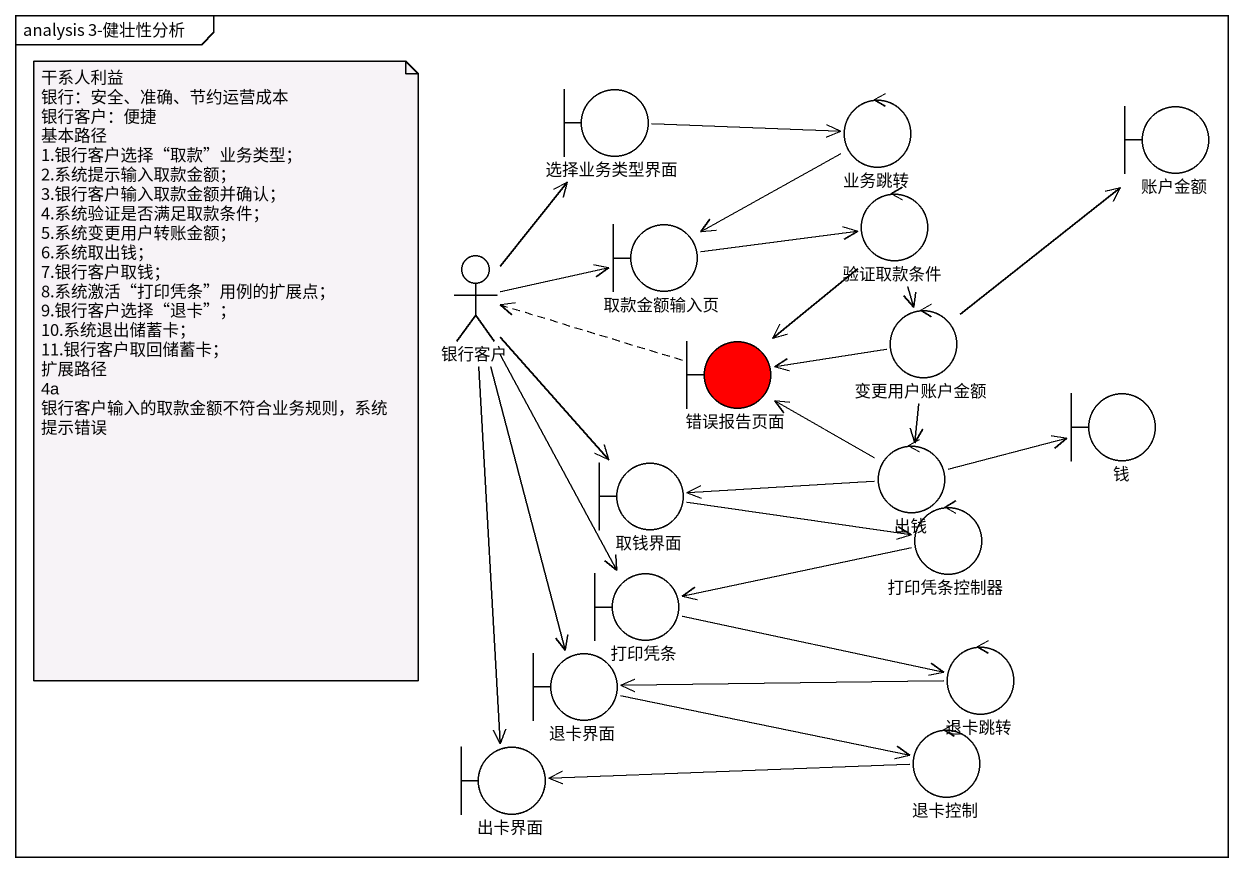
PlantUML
@startuml
mainframe analysis 3-健壮性分析
boundary 选择业务类型界面
control 业务跳转
boundary 账户金额
boundary 取款金额输入页
control 验证取款条件
actor 银行客户
control 变更用户账户金额
boundary 错误报告页面 #FF0000
control 出钱
boundary 钱
boundary 取钱界面
control 打印凭条控制器
boundary 打印凭条
boundary 退卡界面
control 退卡跳转
boundary 出卡界面
control 退卡控制
选择业务类型界面 -right-> 业务跳转
业务跳转 -left-> 取款金额输入页
取款金额输入页 -right-> 验证取款条件
验证取款条件 --> 变更用户账户金额
验证取款条件 --> 错误报告页面
银行客户 -up-> 选择业务类型界面
银行客户 -right-> 取款金额输入页
银行客户 --> 取钱界面
银行客户 --> 打印凭条
银行客户 --> 退卡界面
银行客户 --> 出卡界面
变更用户账户金额 -up-> 账户金额
变更用户账户金额 -left-> 错误报告页面
变更用户账户金额 --> 出钱
错误报告页面 .left.> 银行客户
出钱 -up-> 错误报告页面
出钱 -right-> 钱
出钱 -left-> 取钱界面
取钱界面 -right-> 打印凭条控制器
打印凭条控制器 -left-> 打印凭条
打印凭条 -right-> 退卡跳转
退卡界面 -right-> 退卡控制
退卡跳转 -left-> 退卡界面
退卡控制 -left-> 出卡界面
note as N1
  干系人利益
  银行：安全、准确、节约运营成本
  银行客户：便捷
  基本路径
  1.银行客户选择“取款”业务类型；
  2.系统提示输入取款金额；
  3.银行客户输入取款金额并确认；
  4.系统验证是否满足取款条件；
  5.系统变更用户转账金额；
  6.系统取出钱；
  7.银行客户取钱；
  8.系统激活“打印凭条”用例的扩展点；
  9.银行客户选择“退卡”；
  10.系统退出储蓄卡；
  11.银行客户取回储蓄卡；
  扩展路径
  4a 银行客户输入的取款金额不符合业务规则，系统提示错误
end note
@enduml
